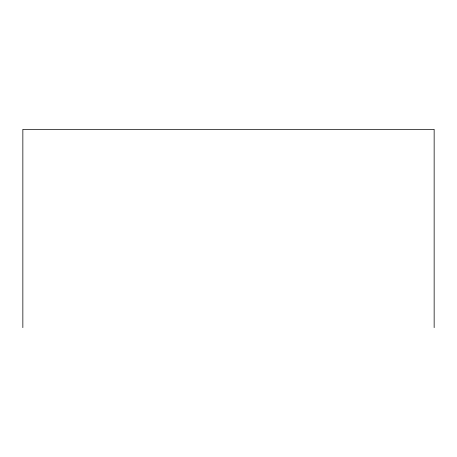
<?xml version="1.0" encoding="UTF-8"?>
<svg xmlns="http://www.w3.org/2000/svg" width="457" height="457" viewBox="0 0 457 457"><rect width="100%" height="100%" fill="white"/><g stroke="black" fill="none" stroke-linecap="round" stroke-linejoin="round"><path stroke-width="0.69" d="M434.15 327.652L434.15 129.348L22.85 129.348L22.85 327.652"/></g></svg>
